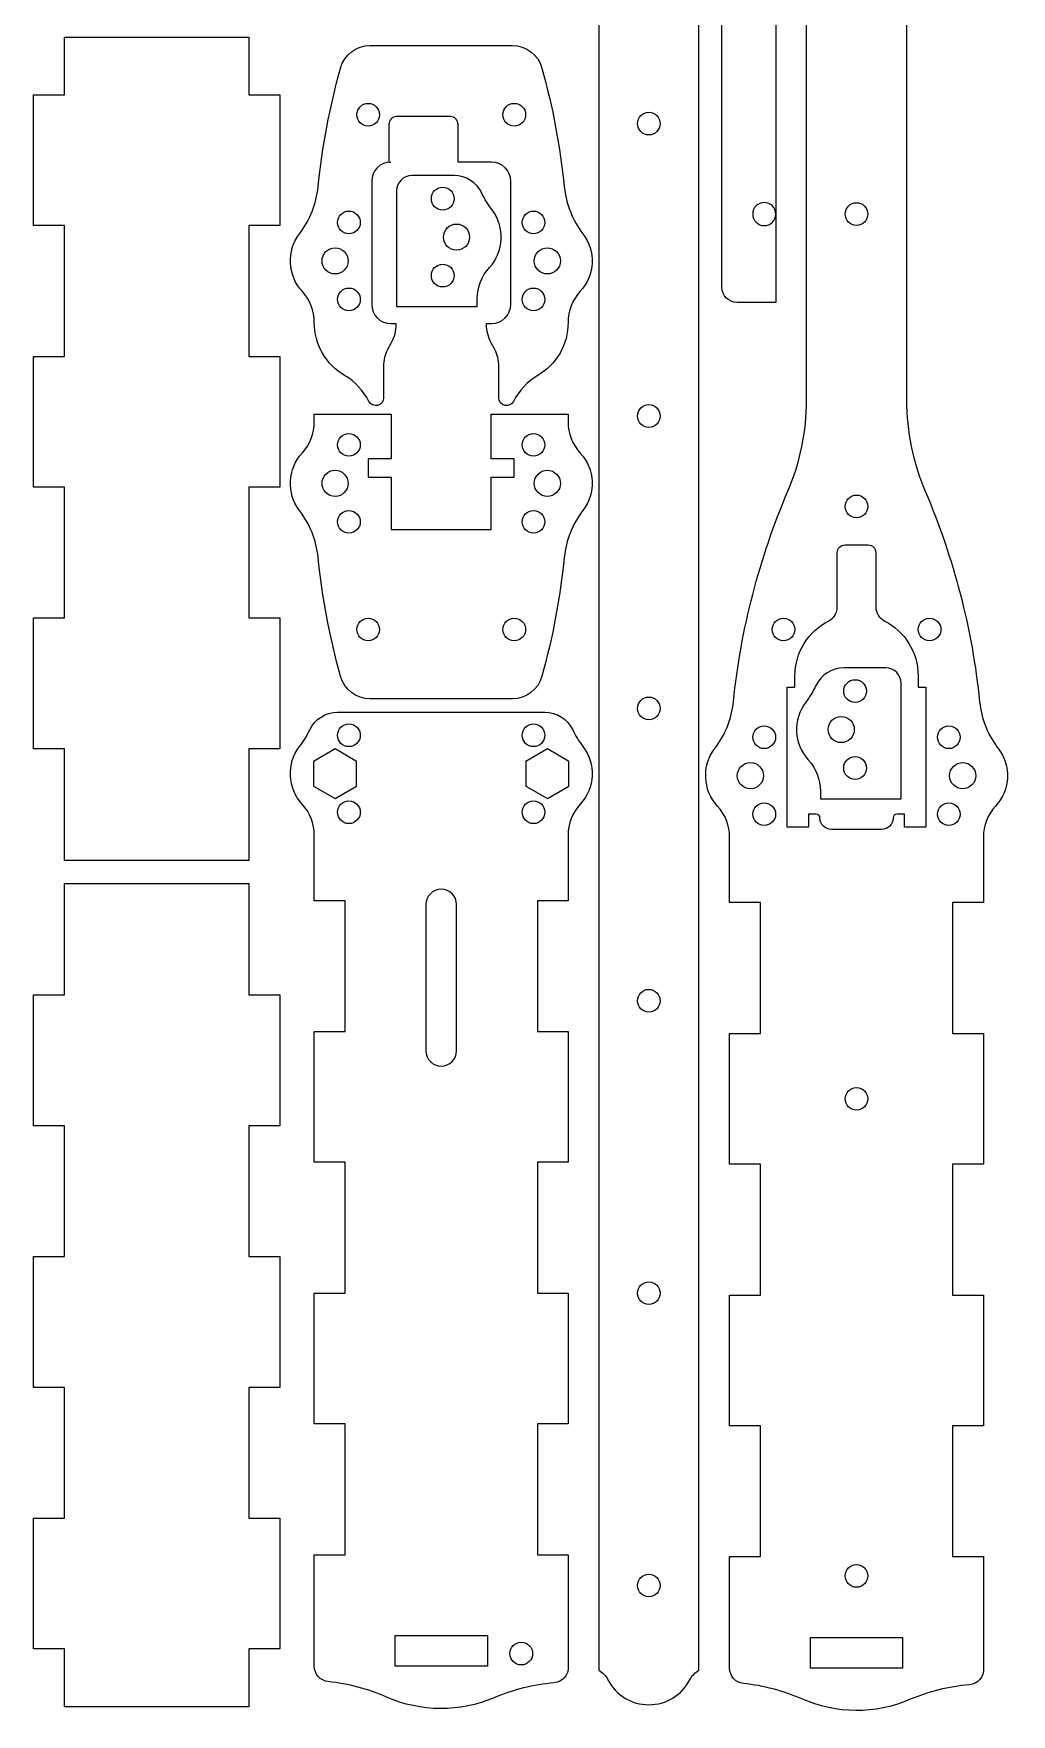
# Model space of a CAD drawing. Header units: millimetres. Extents: x 0 to 128, y -1 to 400.
# Drawn here: x 0.6 to 127.8, y -0.5 to 218 of the extents above; entities that cross this region are included whole.
import ezdxf

# ---------------------------------------------------------------- set-up
doc = ezdxf.new("R2010")
doc.units = ezdxf.units.MM
doc.layers.add('Layer_1', color=7, linetype='CONTINUOUS')

msp = doc.modelspace()

# ---------------------------------------------------------------- linework, layer by layer
at = {"layer": 'Layer_1', "color": 7}
for p, q in [((101.1389, 170.29953), (101.1389, 365.559826)), ((114.1389, 365.559826), (114.1389, 170.29953)), ((74.1389, 230.45013), (74.1389, 5.22483)), ((87.1389, 5.22483), (87.1389, 230.45013)), ((90.1389, 184.99983), (90.1389, 230.99983)), ((90.1389, 184.99983), (90.1389, 230.99983)), ((97.1389, 221.49983), (97.1389, 194.49983)), ((97.1389, 221.49983), (97.1389, 194.49983)), ((4.6389, 209.99983), (4.6389, 217.49983)), ((4.6389, 217.49983), (28.6389, 217.49983)), ((28.6389, 217.49983), (28.6389, 209.99983)), ((44.39526, 216.40813), (62.88254, 216.40813)), ((0.6389, 192.99983), (0.6389, 209.99983)), ((0.6389, 209.99983), (4.6389, 209.99983)), ((28.6389, 209.99983), (32.6389, 209.99983)), ((32.6389, 209.99983), (32.6389, 192.99983)), ((46.8389, 206.15913), (46.8389, 201.25918)), ((54.8389, 207.15913), (47.8389, 207.15913)), ((55.8389, 201.25918), (55.8389, 206.15913)), ((46.8389, 201.25918), (47.0989, 201.25918)), ((59.6389, 201.25918), (55.8389, 201.25918)), ((60.1789, 201.25918), (59.6389, 201.25918)), ((55.30863, 199.49983), (49.82937, 199.49983)), ((44.5989, 198.75918), (44.5989, 182.75813)), ((47.82937, 197.49983), (47.82937, 182.49983)), ((58.92506, 197.20906), (58.92506, 197.20906)), ((62.6789, 182.75813), (62.6789, 198.75918)), ((97.1389, 194.49983), (97.1389, 182.99983)), ((97.1389, 194.49983), (97.1389, 194.49983)), ((97.1389, 194.49983), (97.1389, 194.49983)), ((97.1389, 194.49983), (97.1389, 182.99983)), ((4.6389, 192.99983), (0.6389, 192.99983)), ((4.6389, 175.99983), (4.6389, 192.99983)), ((32.6389, 192.99983), (28.6389, 192.99983)), ((28.6389, 192.99983), (28.6389, 175.99983)), ((58.32937, 182.49983), (58.32937, 183.49983)), ((47.82937, 182.49983), (58.32937, 182.49983)), ((97.1389, 182.99983), (92.1389, 182.99983)), ((92.1389, 182.99983), (92.1389, 182.99983)), ((97.1389, 182.99983), (92.1389, 182.99983)), ((92.1389, 182.99983), (92.1389, 182.99983)), ((47.0989, 180.25813), (47.7389, 180.25813)), ((47.7389, 180.25813), (47.7389, 180.15813)), ((59.5389, 180.15813), (59.5389, 180.25813)), ((59.5389, 180.25813), (60.1789, 180.25813)), ((47.1389, 177.75813), (46.66831, 176.87583)), ((60.60949, 176.87583), (60.1389, 177.75813)), ((0.6389, 158.99983), (0.6389, 175.99983)), ((0.6389, 175.99983), (4.6389, 175.99983)), ((28.6389, 175.99983), (32.6389, 175.99983)), ((32.6389, 175.99983), (32.6389, 158.99983)), ((46.1389, 174.75813), (46.1389, 170.59153)), ((61.1389, 170.59153), (61.1389, 174.75813)), ((37.1389, 167.49983), (37.1389, 168.49983)), ((37.1389, 168.49983), (47.1389, 168.49983)), ((47.1389, 168.49983), (47.1389, 162.69983)), ((60.1389, 162.69983), (60.1389, 168.49983)), ((60.1389, 168.49983), (70.1389, 168.49983)), ((70.1389, 168.49983), (70.1389, 167.49983)), ((47.1389, 162.69983), (44.1389, 162.69983)), ((44.1389, 162.69983), (44.1389, 160.29983)), ((63.1389, 162.69983), (60.1389, 162.69983)), ((63.1389, 160.29983), (63.1389, 162.69983)), ((44.1389, 160.29983), (47.1389, 160.29983)), ((47.1389, 160.29983), (47.1389, 153.49983)), ((60.1389, 153.49983), (60.1389, 160.29983)), ((60.1389, 160.29983), (63.1389, 160.29983)), ((4.6389, 158.99983), (0.6389, 158.99983)), ((4.6389, 141.99983), (4.6389, 158.99983)), ((32.6389, 158.99983), (28.6389, 158.99983)), ((28.6389, 158.99983), (28.6389, 141.99983)), ((47.1389, 153.49983), (60.1389, 153.49983)), ((106.1389, 151.49983), (109.1389, 151.49983)), ((105.1389, 143.43013), (105.1389, 150.49983)), ((110.1389, 150.49983), (110.1389, 143.43013)), ((0.6389, 124.99983), (0.6389, 141.99983)), ((0.6389, 141.99983), (4.6389, 141.99983)), ((28.6389, 141.99983), (32.6389, 141.99983)), ((32.6389, 141.99983), (32.6389, 124.99983)), ((111.44843, 135.49983), (105.96917, 135.49983)), ((99.6389, 132.99983), (99.6389, 134.49983)), ((113.44843, 118.49983), (113.44843, 133.49983)), ((115.6389, 134.49983), (115.6389, 132.99983)), ((62.88254, 131.49983), (44.39526, 131.49983)), ((98.6389, 114.79983), (98.6389, 132.99983)), ((98.6389, 132.99983), (99.6389, 132.99983)), ((102.35274, 133.20906), (102.35274, 133.20906)), ((115.6389, 132.99983), (116.6389, 132.99983)), ((116.6389, 132.99983), (116.6389, 114.79983)), ((40.1596, 129.74983), (67.1182, 129.74983)), ((36.5432, 127.45903), (36.5432, 127.45903)), ((4.6389, 124.99983), (0.6389, 124.99983)), ((4.6389, 110.49983), (4.6389, 124.99983)), ((32.6389, 124.99983), (28.6389, 124.99983)), ((28.6389, 124.99983), (28.6389, 110.49983)), ((39.8389, 124.98303), (37.0389, 123.36643)), ((42.6389, 123.36643), (39.8389, 124.98303)), ((67.4389, 124.98303), (64.6389, 123.36643)), ((70.2389, 123.36643), (67.4389, 124.98303)), ((37.0389, 123.36643), (37.0389, 120.13323)), ((42.6389, 120.13323), (42.6389, 123.36643)), ((64.6389, 123.36643), (64.6389, 120.13323)), ((70.2389, 120.13323), (70.2389, 123.36643)), ((37.0389, 120.13323), (39.8389, 118.51663)), ((39.8389, 118.51663), (42.6389, 120.13323)), ((64.6389, 120.13323), (67.4389, 118.51663)), ((67.4389, 118.51663), (70.2389, 120.13323)), ((102.94843, 119.49983), (102.94843, 118.49983)), ((102.94843, 118.49983), (113.44843, 118.49983)), ((101.3889, 116.49983), (101.3889, 114.79983)), ((102.3889, 116.49983), (101.3889, 116.49983)), ((113.8889, 116.49983), (112.8889, 116.49983)), ((113.8889, 114.79983), (113.8889, 116.49983)), ((37.1389, 105.24983), (37.1389, 113.74983)), ((70.1389, 113.74983), (70.1389, 105.24983)), ((101.3889, 114.79983), (98.6389, 114.79983)), ((110.8889, 114.49983), (104.3889, 114.49983)), ((116.6389, 114.79983), (113.8889, 114.79983)), ((91.1389, 104.99983), (91.1389, 113.49983)), ((124.1389, 113.49983), (124.1389, 104.99983)), ((28.6389, 110.49983), (4.6389, 110.49983)), ((4.6389, 92.99983), (4.6389, 107.49983)), ((4.6389, 107.49983), (28.6389, 107.49983)), ((28.6389, 107.49983), (28.6389, 92.99983)), ((37.3389, 105.24983), (37.1389, 105.24983)), ((40.9389, 105.24983), (37.3389, 105.24983)), ((41.1389, 105.24983), (40.9389, 105.24983)), ((41.1389, 105.04983), (41.1389, 105.24983)), ((41.1389, 88.24983), (41.1389, 105.04983)), ((66.3389, 105.24983), (66.1389, 105.24983)), ((66.1389, 105.24983), (66.1389, 105.04983)), ((66.1389, 105.04983), (66.1389, 88.24983)), ((69.9389, 105.24983), (66.3389, 105.24983)), ((70.1389, 105.24983), (69.9389, 105.24983)), ((91.3389, 104.99983), (91.1389, 104.99983)), ((94.9389, 104.99983), (91.3389, 104.99983)), ((95.1389, 104.99983), (94.9389, 104.99983)), ((95.1389, 104.79983), (95.1389, 104.99983)), ((120.3389, 104.99983), (120.1389, 104.99983)), ((120.1389, 104.99983), (120.1389, 104.79983)), ((123.9389, 104.99983), (120.3389, 104.99983)), ((124.1389, 104.99983), (123.9389, 104.99983)), ((51.6389, 104.74983), (51.6389, 85.74983)), ((55.6389, 85.74983), (55.6389, 104.74983)), ((95.1389, 87.99983), (95.1389, 104.79983)), ((120.1389, 104.79983), (120.1389, 87.99983)), ((0.6389, 75.99983), (0.6389, 92.99983)), ((0.6389, 92.99983), (4.6389, 92.99983)), ((28.6389, 92.99983), (32.6389, 92.99983)), ((32.6389, 92.99983), (32.6389, 75.99983)), ((37.1389, 71.24983), (37.1389, 88.24983)), ((37.1389, 88.24983), (37.3389, 88.24983)), ((37.3389, 88.24983), (40.9389, 88.24983)), ((40.9389, 88.24983), (41.1389, 88.24983)), ((66.1389, 88.24983), (66.3389, 88.24983)), ((66.3389, 88.24983), (69.9389, 88.24983)), ((69.9389, 88.24983), (70.1389, 88.24983)), ((70.1389, 88.24983), (70.1389, 71.24983)), ((91.1389, 70.99983), (91.1389, 87.99983)), ((91.1389, 87.99983), (91.3389, 87.99983)), ((91.3389, 87.99983), (94.9389, 87.99983)), ((94.9389, 87.99983), (95.1389, 87.99983)), ((120.1389, 87.99983), (120.3389, 87.99983)), ((120.3389, 87.99983), (123.9389, 87.99983)), ((123.9389, 87.99983), (124.1389, 87.99983)), ((124.1389, 87.99983), (124.1389, 70.99983)), ((4.6389, 75.99983), (0.6389, 75.99983)), ((4.6389, 58.99983), (4.6389, 75.99983)), ((32.6389, 75.99983), (28.6389, 75.99983)), ((28.6389, 75.99983), (28.6389, 58.99983)), ((37.3389, 71.24983), (37.1389, 71.24983)), ((40.9389, 71.24983), (37.3389, 71.24983)), ((41.1389, 71.24983), (40.9389, 71.24983)), ((41.1389, 71.04983), (41.1389, 71.24983)), ((41.1389, 54.24983), (41.1389, 71.04983)), ((66.3389, 71.24983), (66.1389, 71.24983)), ((66.1389, 71.24983), (66.1389, 71.04983)), ((66.1389, 71.04983), (66.1389, 54.24983)), ((69.9389, 71.24983), (66.3389, 71.24983)), ((70.1389, 71.24983), (69.9389, 71.24983)), ((91.3389, 70.99983), (91.1389, 70.99983)), ((94.9389, 70.99983), (91.3389, 70.99983)), ((95.1389, 70.99983), (94.9389, 70.99983)), ((95.1389, 70.79983), (95.1389, 70.99983)), ((95.1389, 53.99983), (95.1389, 70.79983)), ((120.3389, 70.99983), (120.1389, 70.99983)), ((120.1389, 70.99983), (120.1389, 70.79983)), ((120.1389, 70.79983), (120.1389, 53.99983)), ((123.9389, 70.99983), (120.3389, 70.99983)), ((124.1389, 70.99983), (123.9389, 70.99983)), ((0.6389, 41.99983), (0.6389, 58.99983)), ((0.6389, 58.99983), (4.6389, 58.99983)), ((28.6389, 58.99983), (32.6389, 58.99983)), ((32.6389, 58.99983), (32.6389, 41.99983)), ((37.1389, 37.24983), (37.1389, 54.24983)), ((37.1389, 54.24983), (37.3389, 54.24983)), ((37.3389, 54.24983), (40.9389, 54.24983)), ((40.9389, 54.24983), (41.1389, 54.24983)), ((66.1389, 54.24983), (66.3389, 54.24983)), ((66.3389, 54.24983), (69.9389, 54.24983)), ((69.9389, 54.24983), (70.1389, 54.24983)), ((70.1389, 54.24983), (70.1389, 37.24983)), ((91.1389, 36.99983), (91.1389, 53.99983)), ((91.1389, 53.99983), (91.3389, 53.99983)), ((91.3389, 53.99983), (94.9389, 53.99983)), ((94.9389, 53.99983), (95.1389, 53.99983)), ((120.1389, 53.99983), (120.3389, 53.99983)), ((120.3389, 53.99983), (123.9389, 53.99983)), ((123.9389, 53.99983), (124.1389, 53.99983)), ((124.1389, 53.99983), (124.1389, 36.99983)), ((4.6389, 41.99983), (0.6389, 41.99983)), ((4.6389, 24.99983), (4.6389, 41.99983)), ((32.6389, 41.99983), (28.6389, 41.99983)), ((28.6389, 41.99983), (28.6389, 24.99983)), ((37.3389, 37.24983), (37.1389, 37.24983)), ((40.9389, 37.24983), (37.3389, 37.24983)), ((41.1389, 37.24983), (40.9389, 37.24983)), ((41.1389, 37.04983), (41.1389, 37.24983)), ((66.3389, 37.24983), (66.1389, 37.24983)), ((66.1389, 37.24983), (66.1389, 37.04983)), ((69.9389, 37.24983), (66.3389, 37.24983)), ((70.1389, 37.24983), (69.9389, 37.24983)), ((41.1389, 20.24983), (41.1389, 37.04983)), ((66.1389, 37.04983), (66.1389, 20.24983)), ((91.3389, 36.99983), (91.1389, 36.99983)), ((94.9389, 36.99983), (91.3389, 36.99983)), ((95.1389, 36.99983), (94.9389, 36.99983)), ((95.1389, 36.79983), (95.1389, 36.99983)), ((95.1389, 19.99983), (95.1389, 36.79983)), ((120.3389, 36.99983), (120.1389, 36.99983)), ((120.1389, 36.99983), (120.1389, 36.79983)), ((120.1389, 36.79983), (120.1389, 19.99983)), ((123.9389, 36.99983), (120.3389, 36.99983)), ((124.1389, 36.99983), (123.9389, 36.99983)), ((0.6389, 7.99983), (0.6389, 24.99983)), ((0.6389, 24.99983), (4.6389, 24.99983)), ((28.6389, 24.99983), (32.6389, 24.99983)), ((32.6389, 24.99983), (32.6389, 7.99983)), ((37.1389, 5.74983), (37.1389, 20.24983)), ((37.1389, 20.24983), (37.3389, 20.24983)), ((37.3389, 20.24983), (40.9389, 20.24983)), ((40.9389, 20.24983), (41.1389, 20.24983)), ((66.1389, 20.24983), (66.3389, 20.24983)), ((66.3389, 20.24983), (69.9389, 20.24983)), ((69.9389, 20.24983), (70.1389, 20.24983)), ((70.1389, 20.24983), (70.1389, 5.74983)), ((91.1389, 5.49983), (91.1389, 19.99983)), ((91.1389, 19.99983), (91.3389, 19.99983)), ((91.3389, 19.99983), (94.9389, 19.99983)), ((94.9389, 19.99983), (95.1389, 19.99983)), ((120.1389, 19.99983), (120.3389, 19.99983)), ((120.3389, 19.99983), (123.9389, 19.99983)), ((123.9389, 19.99983), (124.1389, 19.99983)), ((124.1389, 19.99983), (124.1389, 5.49983)), ((47.6389, 5.74983), (47.6389, 9.74983)), ((47.6389, 9.74983), (59.6389, 9.74983)), ((59.6389, 9.74983), (59.6389, 5.74983)), ((101.6389, 5.49983), (101.6389, 9.49983)), ((101.6389, 9.49983), (113.6389, 9.49983)), ((113.6389, 9.49983), (113.6389, 5.49983)), ((4.6389, 7.99983), (0.6389, 7.99983)), ((4.6389, 0.49983), (4.6389, 7.99983)), ((32.6389, 7.99983), (28.6389, 7.99983)), ((28.6389, 7.99983), (28.6389, 0.49983)), ((59.6389, 5.74983), (47.6389, 5.74983)), ((113.6389, 5.49983), (101.6389, 5.49983)), ((28.6389, 0.49983), (4.6389, 0.49983))]:
    msp.add_line(p, q, dxfattribs=at)
for points in [[(40.5399, 213.47403), (41.0191, 215.20763), (42.5966, 216.40813), (44.39526, 216.40813)], [(62.88254, 216.40813), (64.6812, 216.40813), (66.2587, 215.20763), (66.7379, 213.47403)], [(37.6311, 198.01909), (38.1677, 203.24293), (39.1406, 208.41263), (40.5399, 213.47403)], [(66.7379, 213.47403), (68.1372, 208.41263), (69.1101, 203.24293), (69.6467, 198.01909)], [(42.6639, 207.40813), (42.6639, 208.22283), (43.3243, 208.88313), (44.1389, 208.88313)], [(44.1389, 208.88313), (44.95352, 208.88313), (45.6139, 208.22283), (45.6139, 207.40813)], [(61.6639, 207.40813), (61.6639, 208.22283), (62.32428, 208.88313), (63.1389, 208.88313)], [(63.1389, 208.88313), (63.9535, 208.88313), (64.6139, 208.22283), (64.6139, 207.40813)], [(79.1639, 206.24983), (79.1639, 207.06443), (79.82428, 207.72483), (80.6389, 207.72483)], [(80.6389, 207.72483), (81.45352, 207.72483), (82.1139, 207.06443), (82.1139, 206.24983)], [(44.1389, 205.93313), (43.3243, 205.93313), (42.6639, 206.59353), (42.6639, 207.40813)], [(45.6139, 207.40813), (45.6139, 206.59353), (44.95352, 205.93313), (44.1389, 205.93313)], [(47.8389, 207.15913), (47.28662, 207.15913), (46.8389, 206.71143), (46.8389, 206.15913)], [(55.8389, 206.15913), (55.8389, 206.71143), (55.39118, 207.15913), (54.8389, 207.15913)], [(63.1389, 205.93313), (62.32428, 205.93313), (61.6639, 206.59353), (61.6639, 207.40813)], [(64.6139, 207.40813), (64.6139, 206.59353), (63.9535, 205.93313), (63.1389, 205.93313)], [(80.6389, 204.77483), (79.82428, 204.77483), (79.1639, 205.43521), (79.1639, 206.24983)], [(82.1139, 206.24983), (82.1139, 205.43521), (81.45352, 204.77483), (80.6389, 204.77483)], [(47.0989, 201.25918), (45.71819, 201.25918), (44.5989, 200.13989), (44.5989, 198.75918)], [(62.6789, 198.75918), (62.6789, 200.13989), (61.55961, 201.25918), (60.1789, 201.25918)], [(49.82937, 199.49983), (48.7248, 199.49983), (47.82937, 198.6044), (47.82937, 197.49983)], [(58.92506, 197.20906), (58.264, 198.60774), (56.85566, 199.49983), (55.30863, 199.49983)], [(35.2197, 191.94712), (36.5696, 193.70913), (37.4044, 195.81102), (37.6311, 198.01909)], [(52.35437, 196.49983), (52.35437, 197.31445), (53.01475, 197.97483), (53.82937, 197.97483)], [(53.82937, 197.97483), (54.64399, 197.97483), (55.30437, 197.31445), (55.30437, 196.49983)], [(60.2486, 195.03877), (59.73182, 195.7133), (59.28815, 196.44081), (58.92506, 197.20906)], [(69.6467, 198.01909), (69.8734, 195.81102), (70.7082, 193.70913), (72.0581, 191.94712)], [(40.1639, 193.40818), (40.1639, 194.2228), (40.8243, 194.88318), (41.6389, 194.88318)], [(41.6389, 194.88318), (42.4535, 194.88318), (43.1139, 194.2228), (43.1139, 193.40818)], [(53.82937, 195.02483), (53.01475, 195.02483), (52.35437, 195.68521), (52.35437, 196.49983)], [(55.30437, 196.49983), (55.30437, 195.68521), (54.64399, 195.02483), (53.82937, 195.02483)], [(59.91278, 187.56107), (61.8257, 189.64138), (61.96735, 192.79536), (60.2486, 195.03877)], [(64.1639, 193.40818), (64.1639, 194.2228), (64.8243, 194.88318), (65.6389, 194.88318)], [(65.6389, 194.88318), (66.4535, 194.88318), (67.1139, 194.2228), (67.1139, 193.40818)], [(95.6389, 195.99983), (94.81047, 195.99983), (94.1389, 195.32823), (94.1389, 194.49983)], [(95.6389, 195.99983), (94.81047, 195.99983), (94.1389, 195.32823), (94.1389, 194.49983)], [(94.1389, 194.49983), (94.1389, 193.67143), (94.81047, 192.99983), (95.6389, 192.99983)], [(94.1389, 194.49983), (94.1389, 193.67143), (94.81047, 192.99983), (95.6389, 192.99983)], [(97.1389, 194.49983), (97.1389, 195.32823), (96.46733, 195.99983), (95.6389, 195.99983)], [(97.1389, 194.49983), (97.1389, 195.32823), (96.46733, 195.99983), (95.6389, 195.99983)], [(95.6389, 192.99983), (96.46733, 192.99983), (97.1389, 193.67143), (97.1389, 194.49983)], [(95.6389, 192.99983), (96.46733, 192.99983), (97.1389, 193.67143), (97.1389, 194.49983)], [(106.1639, 194.49983), (106.1639, 195.31445), (106.82428, 195.97483), (107.6389, 195.97483)], [(107.6389, 193.02483), (106.82428, 193.02483), (106.1639, 193.68521), (106.1639, 194.49983)], [(107.6389, 195.97483), (108.45352, 195.97483), (109.1139, 195.31445), (109.1139, 194.49983)], [(109.1139, 194.49983), (109.1139, 193.68521), (108.45352, 193.02483), (107.6389, 193.02483)], [(41.6389, 191.93318), (40.8243, 191.93318), (40.1639, 192.59356), (40.1639, 193.40818)], [(43.1139, 193.40818), (43.1139, 192.59356), (42.4535, 191.93318), (41.6389, 191.93318)], [(53.92937, 191.49983), (53.92937, 192.43871), (54.69049, 193.19983), (55.62937, 193.19983)], [(55.62937, 193.19983), (56.56826, 193.19983), (57.32937, 192.43871), (57.32937, 191.49983)], [(65.6389, 191.93318), (64.8243, 191.93318), (64.1639, 192.59356), (64.1639, 193.40818)], [(67.1139, 193.40818), (67.1139, 192.59356), (66.4535, 191.93318), (65.6389, 191.93318)], [(35.5555, 184.46942), (33.6426, 186.54973), (33.5009, 189.70371), (35.2197, 191.94712)], [(38.1389, 188.40818), (38.1389, 189.34706), (38.9, 190.10818), (39.8389, 190.10818)], [(39.8389, 190.10818), (40.7778, 190.10818), (41.5389, 189.34706), (41.5389, 188.40818)], [(55.62937, 189.79983), (54.69049, 189.79983), (53.92937, 190.56095), (53.92937, 191.49983)], [(57.32937, 191.49983), (57.32937, 190.56095), (56.56826, 189.79983), (55.62937, 189.79983)], [(65.7389, 188.40818), (65.7389, 189.34706), (66.5, 190.10818), (67.4389, 190.10818)], [(67.4389, 190.10818), (68.3778, 190.10818), (69.1389, 189.34706), (69.1389, 188.40818)], [(72.0581, 191.94712), (73.7769, 189.70371), (73.6352, 186.54973), (71.7223, 184.46942)], [(39.8389, 186.70818), (38.9, 186.70818), (38.1389, 187.4693), (38.1389, 188.40818)], [(41.5389, 188.40818), (41.5389, 187.4693), (40.7778, 186.70818), (39.8389, 186.70818)], [(52.35437, 186.49983), (52.35437, 187.31445), (53.01475, 187.97483), (53.82937, 187.97483)], [(53.82937, 187.97483), (54.64399, 187.97483), (55.30437, 187.31445), (55.30437, 186.49983)], [(67.4389, 186.70818), (66.5, 186.70818), (65.7389, 187.4693), (65.7389, 188.40818)], [(69.1389, 188.40818), (69.1389, 187.4693), (68.3778, 186.70818), (67.4389, 186.70818)], [(53.82937, 185.02483), (53.01475, 185.02483), (52.35437, 185.68521), (52.35437, 186.49983)], [(55.30437, 186.49983), (55.30437, 185.68521), (54.64399, 185.02483), (53.82937, 185.02483)], [(58.32937, 183.49983), (58.32937, 185.00421), (58.8945, 186.4537), (59.91278, 187.56107)], [(37.1389, 180.40813), (37.1389, 181.91253), (36.5738, 183.36205), (35.5555, 184.46942)], [(40.1639, 183.40818), (40.1639, 184.2228), (40.8243, 184.88318), (41.6389, 184.88318)], [(41.6389, 184.88318), (42.4535, 184.88318), (43.1139, 184.2228), (43.1139, 183.40818)], [(64.1639, 183.40818), (64.1639, 184.2228), (64.8243, 184.88318), (65.6389, 184.88318)], [(65.6389, 184.88318), (66.4535, 184.88318), (67.1139, 184.2228), (67.1139, 183.40818)], [(71.7223, 184.46942), (70.704, 183.36205), (70.1389, 181.91253), (70.1389, 180.40813)], [(92.1389, 182.99983), (91.03433, 182.99983), (90.1389, 183.89523), (90.1389, 184.99983)], [(92.1389, 182.99983), (91.03433, 182.99983), (90.1389, 183.89523), (90.1389, 184.99983)], [(41.6389, 181.93313), (40.8243, 181.93313), (40.1639, 182.59353), (40.1639, 183.40818)], [(43.1139, 183.40818), (43.1139, 182.59353), (42.4535, 181.93313), (41.6389, 181.93313)], [(44.5989, 182.75813), (44.5989, 181.37743), (45.71819, 180.25813), (47.0989, 180.25813)], [(60.1789, 180.25813), (61.55961, 180.25813), (62.6789, 181.37743), (62.6789, 182.75813)], [(65.6389, 181.93313), (64.8243, 181.93313), (64.1639, 182.59353), (64.1639, 183.40818)], [(67.1139, 183.40818), (67.1139, 182.59353), (66.4535, 181.93313), (65.6389, 181.93313)], [(41.0774, 173.51583), (38.6369, 174.95403), (37.1389, 177.57553), (37.1389, 180.40813)], [(47.7389, 180.15813), (47.7389, 179.32103), (47.53284, 178.49683), (47.1389, 177.75813)], [(60.1389, 177.75813), (59.74496, 178.49683), (59.5389, 179.32103), (59.5389, 180.15813)], [(70.1389, 180.40813), (70.1389, 177.57553), (68.6409, 174.95403), (66.2004, 173.51583)], [(46.66831, 176.87583), (46.32072, 176.22413), (46.1389, 175.49683), (46.1389, 174.75813)], [(61.1389, 174.75813), (61.1389, 175.49683), (60.95708, 176.22413), (60.60949, 176.87583)], [(44.24701, 170.13923), (43.5345, 171.54433), (42.4346, 172.71603), (41.0774, 173.51583)], [(66.2004, 173.51583), (64.8432, 172.71603), (63.7433, 171.54433), (63.03079, 170.13923)], [(46.1389, 170.59153), (46.1389, 170.12873), (45.82144, 169.72643), (45.3714, 169.61893)], [(61.9064, 169.61893), (61.45636, 169.72643), (61.1389, 170.12873), (61.1389, 170.59153)], [(45.3714, 169.61893), (44.92135, 169.51133), (44.45627, 169.72653), (44.24701, 170.13923)], [(63.03079, 170.13923), (62.82153, 169.72653), (62.35645, 169.51133), (61.9064, 169.61893)], [(79.1639, 168.24983), (79.1639, 169.06443), (79.82428, 169.72483), (80.6389, 169.72483)], [(80.6389, 166.77483), (79.82428, 166.77483), (79.1639, 167.43523), (79.1639, 168.24983)], [(80.6389, 169.72483), (81.45352, 169.72483), (82.1139, 169.06443), (82.1139, 168.24983)], [(82.1139, 168.24983), (82.1139, 167.43523), (81.45352, 166.77483), (80.6389, 166.77483)], [(98.72092, 158.49983), (100.31633, 162.22913), (101.1389, 166.24323), (101.1389, 170.29953)], [(114.1389, 170.29953), (114.1389, 166.24323), (114.96147, 162.22913), (116.55688, 158.49983)], [(35.5555, 163.43863), (36.5738, 164.54593), (37.1389, 165.99543), (37.1389, 167.49983)], [(70.1389, 167.49983), (70.1389, 165.99543), (70.704, 164.54593), (71.7223, 163.43863)], [(40.1639, 164.49983), (40.1639, 165.31443), (40.8243, 165.97483), (41.6389, 165.97483)], [(41.6389, 163.02483), (40.8243, 163.02483), (40.1639, 163.68523), (40.1639, 164.49983)], [(41.6389, 165.97483), (42.4535, 165.97483), (43.1139, 165.31443), (43.1139, 164.49983)], [(43.1139, 164.49983), (43.1139, 163.68523), (42.4535, 163.02483), (41.6389, 163.02483)], [(64.1639, 164.49983), (64.1639, 165.31443), (64.8243, 165.97483), (65.6389, 165.97483)], [(65.6389, 163.02483), (64.8243, 163.02483), (64.1639, 163.68523), (64.1639, 164.49983)], [(65.6389, 165.97483), (66.4535, 165.97483), (67.1139, 165.31443), (67.1139, 164.49983)], [(67.1139, 164.49983), (67.1139, 163.68523), (66.4535, 163.02483), (65.6389, 163.02483)], [(35.2197, 155.96089), (33.5009, 158.2043), (33.6426, 161.35833), (35.5555, 163.43863)], [(71.7223, 163.43863), (73.6352, 161.35833), (73.7769, 158.2043), (72.0581, 155.96089)], [(38.1389, 159.49983), (38.1389, 160.43873), (38.9, 161.19983), (39.8389, 161.19983)], [(39.8389, 157.79983), (38.9, 157.79983), (38.1389, 158.56095), (38.1389, 159.49983)], [(39.8389, 161.19983), (40.7778, 161.19983), (41.5389, 160.43873), (41.5389, 159.49983)], [(41.5389, 159.49983), (41.5389, 158.56095), (40.7778, 157.79983), (39.8389, 157.79983)], [(65.7389, 159.49983), (65.7389, 160.43873), (66.5, 161.19983), (67.4389, 161.19983)], [(67.4389, 157.79983), (66.5, 157.79983), (65.7389, 158.56095), (65.7389, 159.49983)], [(67.4389, 161.19983), (68.3778, 161.19983), (69.1389, 160.43873), (69.1389, 159.49983)], [(69.1389, 159.49983), (69.1389, 158.56095), (68.3778, 157.79983), (67.4389, 157.79983)], [(91.6311, 131.11073), (92.6002, 140.54563), (94.9904, 149.77973), (98.72092, 158.49983)], [(106.1639, 156.49983), (106.1639, 157.31443), (106.82428, 157.97483), (107.6389, 157.97483)], [(107.6389, 157.97483), (108.45352, 157.97483), (109.1139, 157.31443), (109.1139, 156.49983)], [(116.55688, 158.49983), (120.2874, 149.77973), (122.6776, 140.54563), (123.6467, 131.11073)], [(37.6311, 149.88892), (37.4044, 152.09698), (36.5696, 154.19888), (35.2197, 155.96089)], [(40.1639, 154.49983), (40.1639, 155.31445), (40.8243, 155.97483), (41.6389, 155.97483)], [(41.6389, 155.97483), (42.4535, 155.97483), (43.1139, 155.31445), (43.1139, 154.49983)], [(64.1639, 154.49983), (64.1639, 155.31445), (64.8243, 155.97483), (65.6389, 155.97483)], [(65.6389, 155.97483), (66.4535, 155.97483), (67.1139, 155.31445), (67.1139, 154.49983)], [(72.0581, 155.96089), (70.7082, 154.19888), (69.8734, 152.09698), (69.6467, 149.88892)], [(107.6389, 155.02483), (106.82428, 155.02483), (106.1639, 155.68523), (106.1639, 156.49983)], [(109.1139, 156.49983), (109.1139, 155.68523), (108.45352, 155.02483), (107.6389, 155.02483)], [(41.6389, 153.02483), (40.8243, 153.02483), (40.1639, 153.68521), (40.1639, 154.49983)], [(43.1139, 154.49983), (43.1139, 153.68521), (42.4535, 153.02483), (41.6389, 153.02483)], [(65.6389, 153.02483), (64.8243, 153.02483), (64.1639, 153.68521), (64.1639, 154.49983)], [(67.1139, 154.49983), (67.1139, 153.68521), (66.4535, 153.02483), (65.6389, 153.02483)], [(105.1389, 150.49983), (105.1389, 151.05213), (105.58662, 151.49983), (106.1389, 151.49983)], [(109.1389, 151.49983), (109.69118, 151.49983), (110.1389, 151.05213), (110.1389, 150.49983)], [(40.5399, 134.43403), (39.1406, 139.49543), (38.1677, 144.66512), (37.6311, 149.88892)], [(69.6467, 149.88892), (69.1101, 144.66512), (68.1372, 139.49543), (66.7379, 134.43403)], [(104.0389, 141.64403), (104.7134, 141.98393), (105.1389, 142.67483), (105.1389, 143.43013)], [(110.1389, 143.43013), (110.1389, 142.67483), (110.5644, 141.98393), (111.2389, 141.64403)], [(42.6639, 140.49983), (42.6639, 141.31445), (43.3243, 141.97483), (44.1389, 141.97483)], [(44.1389, 139.02483), (43.3243, 139.02483), (42.6639, 139.68523), (42.6639, 140.49983)], [(44.1389, 141.97483), (44.95352, 141.97483), (45.6139, 141.31445), (45.6139, 140.49983)], [(45.6139, 140.49983), (45.6139, 139.68523), (44.95352, 139.02483), (44.1389, 139.02483)], [(61.6639, 140.49983), (61.6639, 141.31445), (62.32428, 141.97483), (63.1389, 141.97483)], [(63.1389, 139.02483), (62.32428, 139.02483), (61.6639, 139.68523), (61.6639, 140.49983)], [(63.1389, 141.97483), (63.9535, 141.97483), (64.6139, 141.31445), (64.6139, 140.49983)], [(64.6139, 140.49983), (64.6139, 139.68523), (63.9535, 139.02483), (63.1389, 139.02483)], [(96.6639, 140.49983), (96.6639, 141.31443), (97.3243, 141.97483), (98.1389, 141.97483)], [(98.1389, 139.02483), (97.3243, 139.02483), (96.6639, 139.68523), (96.6639, 140.49983)], [(98.1389, 141.97483), (98.95352, 141.97483), (99.6139, 141.31443), (99.6139, 140.49983)], [(99.6139, 140.49983), (99.6139, 139.68523), (98.95352, 139.02483), (98.1389, 139.02483)], [(99.6389, 134.49983), (99.6389, 137.52103), (101.34089, 140.28453), (104.0389, 141.64403)], [(111.2389, 141.64403), (113.93691, 140.28453), (115.6389, 137.52103), (115.6389, 134.49983)], [(115.6639, 140.49983), (115.6639, 141.31443), (116.32428, 141.97483), (117.1389, 141.97483)], [(117.1389, 139.02483), (116.32428, 139.02483), (115.6639, 139.68523), (115.6639, 140.49983)], [(117.1389, 141.97483), (117.9535, 141.97483), (118.6139, 141.31443), (118.6139, 140.49983)], [(118.6139, 140.49983), (118.6139, 139.68523), (117.9535, 139.02483), (117.1389, 139.02483)], [(105.96917, 135.49983), (104.42214, 135.49983), (103.0138, 134.60774), (102.35274, 133.20906)], [(113.44843, 133.49983), (113.44843, 134.6044), (112.553, 135.49983), (111.44843, 135.49983)], [(44.39526, 131.49983), (42.5966, 131.49983), (41.0191, 132.70033), (40.5399, 134.43403)], [(66.7379, 134.43403), (66.2587, 132.70033), (64.6812, 131.49983), (62.88254, 131.49983)], [(105.97343, 132.49983), (105.97343, 133.31445), (106.63381, 133.97483), (107.44843, 133.97483)], [(107.44843, 133.97483), (108.26305, 133.97483), (108.92343, 133.31445), (108.92343, 132.49983)], [(79.1639, 130.24983), (79.1639, 131.06443), (79.82428, 131.72483), (80.6389, 131.72483)], [(80.6389, 131.72483), (81.45352, 131.72483), (82.1139, 131.06443), (82.1139, 130.24983)], [(89.2197, 125.03873), (90.5696, 126.80073), (91.4044, 128.90263), (91.6311, 131.11073)], [(102.35274, 133.20906), (101.98965, 132.44081), (101.54598, 131.7133), (101.0292, 131.03877)], [(107.44843, 131.02483), (106.63381, 131.02483), (105.97343, 131.68521), (105.97343, 132.49983)], [(108.92343, 132.49983), (108.92343, 131.68521), (108.26305, 131.02483), (107.44843, 131.02483)], [(123.6467, 131.11073), (123.8734, 128.90263), (124.7082, 126.80073), (126.0581, 125.03873)], [(36.5432, 127.45903), (37.2043, 128.85773), (38.6126, 129.74983), (40.1596, 129.74983)], [(67.1182, 129.74983), (68.6652, 129.74983), (70.0735, 128.85773), (70.7346, 127.45903)], [(80.6389, 128.77483), (79.82428, 128.77483), (79.1639, 129.43523), (79.1639, 130.24983)], [(82.1139, 130.24983), (82.1139, 129.43523), (81.45352, 128.77483), (80.6389, 128.77483)], [(101.0292, 131.03877), (99.31045, 128.79536), (99.4521, 125.64138), (101.36502, 123.56107)], [(103.94843, 127.49983), (103.94843, 128.43871), (104.70954, 129.19983), (105.64843, 129.19983)], [(105.64843, 129.19983), (106.58731, 129.19983), (107.34843, 128.43871), (107.34843, 127.49983)], [(35.2197, 125.28873), (35.7365, 125.96333), (36.1801, 126.69083), (36.5432, 127.45903)], [(40.1639, 126.74983), (40.1639, 127.56443), (40.8243, 128.22483), (41.6389, 128.22483)], [(41.6389, 125.27483), (40.8243, 125.27483), (40.1639, 125.93523), (40.1639, 126.74983)], [(41.6389, 128.22483), (42.4535, 128.22483), (43.1139, 127.56443), (43.1139, 126.74983)], [(43.1139, 126.74983), (43.1139, 125.93523), (42.4535, 125.27483), (41.6389, 125.27483)], [(64.1639, 126.74983), (64.1639, 127.56443), (64.8243, 128.22483), (65.6389, 128.22483)], [(65.6389, 125.27483), (64.8243, 125.27483), (64.1639, 125.93523), (64.1639, 126.74983)], [(65.6389, 128.22483), (66.4535, 128.22483), (67.1139, 127.56443), (67.1139, 126.74983)], [(67.1139, 126.74983), (67.1139, 125.93523), (66.4535, 125.27483), (65.6389, 125.27483)], [(70.7346, 127.45903), (71.0977, 126.69083), (71.5413, 125.96333), (72.0581, 125.28873)], [(94.1639, 126.49983), (94.1639, 127.31443), (94.8243, 127.97483), (95.6389, 127.97483)], [(95.6389, 127.97483), (96.4535, 127.97483), (97.1139, 127.31443), (97.1139, 126.49983)], [(105.64843, 125.79983), (104.70954, 125.79983), (103.94843, 126.56095), (103.94843, 127.49983)], [(107.34843, 127.49983), (107.34843, 126.56095), (106.58731, 125.79983), (105.64843, 125.79983)], [(118.1639, 126.49983), (118.1639, 127.31443), (118.8243, 127.97483), (119.6389, 127.97483)], [(119.6389, 127.97483), (120.4535, 127.97483), (121.1139, 127.31443), (121.1139, 126.49983)], [(35.5555, 117.81103), (33.6426, 119.89133), (33.5009, 123.04533), (35.2197, 125.28873)], [(72.0581, 125.28873), (73.7769, 123.04533), (73.6352, 119.89133), (71.7223, 117.81103)], [(89.5555, 117.56103), (87.6426, 119.64133), (87.5009, 122.79533), (89.2197, 125.03873)], [(95.6389, 125.02483), (94.8243, 125.02483), (94.1639, 125.68523), (94.1639, 126.49983)], [(97.1139, 126.49983), (97.1139, 125.68523), (96.4535, 125.02483), (95.6389, 125.02483)], [(119.6389, 125.02483), (118.8243, 125.02483), (118.1639, 125.68523), (118.1639, 126.49983)], [(121.1139, 126.49983), (121.1139, 125.68523), (120.4535, 125.02483), (119.6389, 125.02483)], [(126.0581, 125.03873), (127.7769, 122.79533), (127.6352, 119.64133), (125.7223, 117.56103)], [(92.1389, 121.49983), (92.1389, 122.43873), (92.9, 123.19983), (93.8389, 123.19983)], [(93.8389, 123.19983), (94.7778, 123.19983), (95.5389, 122.43873), (95.5389, 121.49983)], [(101.36502, 123.56107), (102.3833, 122.4537), (102.94843, 121.00421), (102.94843, 119.49983)], [(105.97343, 122.49983), (105.97343, 123.31445), (106.63381, 123.97483), (107.44843, 123.97483)], [(107.44843, 121.02483), (106.63381, 121.02483), (105.97343, 121.68521), (105.97343, 122.49983)], [(107.44843, 123.97483), (108.26305, 123.97483), (108.92343, 123.31445), (108.92343, 122.49983)], [(108.92343, 122.49983), (108.92343, 121.68521), (108.26305, 121.02483), (107.44843, 121.02483)], [(119.7389, 121.49983), (119.7389, 122.43873), (120.5, 123.19983), (121.4389, 123.19983)], [(121.4389, 123.19983), (122.3778, 123.19983), (123.1389, 122.43873), (123.1389, 121.49983)], [(93.8389, 119.79983), (92.9, 119.79983), (92.1389, 120.56093), (92.1389, 121.49983)], [(95.5389, 121.49983), (95.5389, 120.56093), (94.7778, 119.79983), (93.8389, 119.79983)], [(121.4389, 119.79983), (120.5, 119.79983), (119.7389, 120.56093), (119.7389, 121.49983)], [(123.1389, 121.49983), (123.1389, 120.56093), (122.3778, 119.79983), (121.4389, 119.79983)], [(40.1639, 116.74983), (40.1639, 117.56443), (40.8243, 118.22483), (41.6389, 118.22483)], [(41.6389, 118.22483), (42.4535, 118.22483), (43.1139, 117.56443), (43.1139, 116.74983)], [(64.1639, 116.74983), (64.1639, 117.56443), (64.8243, 118.22483), (65.6389, 118.22483)], [(65.6389, 118.22483), (66.4535, 118.22483), (67.1139, 117.56443), (67.1139, 116.74983)], [(94.1639, 116.49983), (94.1639, 117.31443), (94.8243, 117.97483), (95.6389, 117.97483)], [(95.6389, 117.97483), (96.4535, 117.97483), (97.1139, 117.31443), (97.1139, 116.49983)], [(118.1639, 116.49983), (118.1639, 117.31443), (118.8243, 117.97483), (119.6389, 117.97483)], [(119.6389, 117.97483), (120.4535, 117.97483), (121.1139, 117.31443), (121.1139, 116.49983)], [(37.1389, 113.74983), (37.1389, 115.25423), (36.5738, 116.70373), (35.5555, 117.81103)], [(41.6389, 115.27483), (40.8243, 115.27483), (40.1639, 115.93523), (40.1639, 116.74983)], [(43.1139, 116.74983), (43.1139, 115.93523), (42.4535, 115.27483), (41.6389, 115.27483)], [(65.6389, 115.27483), (64.8243, 115.27483), (64.1639, 115.93523), (64.1639, 116.74983)], [(67.1139, 116.74983), (67.1139, 115.93523), (66.4535, 115.27483), (65.6389, 115.27483)], [(71.7223, 117.81103), (70.704, 116.70373), (70.1389, 115.25423), (70.1389, 113.74983)], [(91.1389, 113.49983), (91.1389, 115.00423), (90.5738, 116.45373), (89.5555, 117.56103)], [(95.6389, 115.02483), (94.8243, 115.02483), (94.1639, 115.68523), (94.1639, 116.49983)], [(97.1139, 116.49983), (97.1139, 115.68523), (96.4535, 115.02483), (95.6389, 115.02483)], [(102.8889, 115.99983), (102.8889, 116.27593), (102.66504, 116.49983), (102.3889, 116.49983)], [(104.3889, 114.49983), (103.56047, 114.49983), (102.8889, 115.17143), (102.8889, 115.99983)], [(112.3889, 115.99983), (112.3889, 115.17143), (111.71733, 114.49983), (110.8889, 114.49983)], [(112.8889, 116.49983), (112.61276, 116.49983), (112.3889, 116.27593), (112.3889, 115.99983)], [(119.6389, 115.02483), (118.8243, 115.02483), (118.1639, 115.68523), (118.1639, 116.49983)], [(121.1139, 116.49983), (121.1139, 115.68523), (120.4535, 115.02483), (119.6389, 115.02483)], [(125.7223, 117.56103), (124.704, 116.45373), (124.1389, 115.00423), (124.1389, 113.49983)], [(53.6389, 106.74983), (52.53433, 106.74983), (51.6389, 105.85443), (51.6389, 104.74983)], [(55.6389, 104.74983), (55.6389, 105.85443), (54.74347, 106.74983), (53.6389, 106.74983)], [(79.1639, 92.24983), (79.1639, 93.06483), (79.82428, 93.72483), (80.6389, 93.72483)], [(80.6389, 90.77483), (79.82428, 90.77483), (79.1639, 91.43483), (79.1639, 92.24983)], [(80.6389, 93.72483), (81.45352, 93.72483), (82.1139, 93.06483), (82.1139, 92.24983)], [(82.1139, 92.24983), (82.1139, 91.43483), (81.45352, 90.77483), (80.6389, 90.77483)], [(51.6389, 85.74983), (51.6389, 84.64523), (52.53433, 83.74983), (53.6389, 83.74983)], [(53.6389, 83.74983), (54.74347, 83.74983), (55.6389, 84.64523), (55.6389, 85.74983)], [(106.1639, 79.49983), (106.1639, 80.31483), (106.82428, 80.97483), (107.6389, 80.97483)], [(107.6389, 80.97483), (108.45352, 80.97483), (109.1139, 80.31483), (109.1139, 79.49983)], [(107.6389, 78.02483), (106.82428, 78.02483), (106.1639, 78.68483), (106.1639, 79.49983)], [(109.1139, 79.49983), (109.1139, 78.68483), (108.45352, 78.02483), (107.6389, 78.02483)], [(79.1639, 54.24983), (79.1639, 55.06483), (79.82428, 55.72483), (80.6389, 55.72483)], [(80.6389, 55.72483), (81.45352, 55.72483), (82.1139, 55.06483), (82.1139, 54.24983)], [(80.6389, 52.77483), (79.82428, 52.77483), (79.1639, 53.43483), (79.1639, 54.24983)], [(82.1139, 54.24983), (82.1139, 53.43483), (81.45352, 52.77483), (80.6389, 52.77483)], [(79.1639, 16.24983), (79.1639, 17.06483), (79.82428, 17.72483), (80.6389, 17.72483)], [(80.6389, 17.72483), (81.45352, 17.72483), (82.1139, 17.06483), (82.1139, 16.24983)], [(106.1639, 17.49983), (106.1639, 18.31483), (106.82428, 18.97483), (107.6389, 18.97483)], [(107.6389, 16.02483), (106.82428, 16.02483), (106.1639, 16.68483), (106.1639, 17.49983)], [(107.6389, 18.97483), (108.45352, 18.97483), (109.1139, 18.31483), (109.1139, 17.49983)], [(109.1139, 17.49983), (109.1139, 16.68483), (108.45352, 16.02483), (107.6389, 16.02483)], [(80.6389, 14.77483), (79.82428, 14.77483), (79.1639, 15.43483), (79.1639, 16.24983)], [(82.1139, 16.24983), (82.1139, 15.43483), (81.45352, 14.77483), (80.6389, 14.77483)], [(62.57414, 7.40111), (62.57414, 8.21611), (63.23452, 8.87611), (64.04914, 8.87611)], [(64.04914, 8.87611), (64.86376, 8.87611), (65.52414, 8.21611), (65.52414, 7.40111)], [(64.04914, 5.92611), (63.23452, 5.92611), (62.57414, 6.58611), (62.57414, 7.40111)], [(65.52414, 7.40111), (65.52414, 6.58611), (64.86376, 5.92611), (64.04914, 5.92611)], [(38.938, 3.75993), (37.9164, 3.86303), (37.1389, 4.72303), (37.1389, 5.74983)], [(70.1389, 5.74983), (70.2299, 4.64903), (69.4112, 3.68293), (68.3104, 3.59193)], [(74.1389, 5.22483), (74.63707, 4.93683), (75.04204, 4.51283), (75.30557, 4.00083)], [(85.97223, 4.00083), (86.23576, 4.51283), (86.64073, 4.93683), (87.1389, 5.22483)], [(92.938, 3.50983), (91.9164, 3.61283), (91.1389, 4.47283), (91.1389, 5.49983)], [(124.1389, 5.49983), (124.2299, 4.39883), (123.4112, 3.43283), (122.3104, 3.34183)], [(46.53955, 1.74983), (44.12759, 2.81663), (41.562, 3.49503), (38.938, 3.75993)], [(68.3104, 3.59193), (65.6333, 3.37073), (63.0094, 2.71953), (60.53955, 1.66333)], [(75.30557, 4.00083), (76.33461, 2.00483), (78.39269, 0.74983), (80.6389, 0.74983)], [(80.6389, 0.74983), (82.88511, 0.74983), (84.94319, 2.00483), (85.97223, 4.00083)], [(100.53955, 1.49983), (98.12759, 2.56683), (95.562, 3.24483), (92.938, 3.50983)], [(122.3104, 3.34183), (119.6333, 3.12083), (117.0094, 2.46983), (114.53955, 1.41383)], [(60.53955, 1.66333), (56.0629, -0.25097), (50.99221, -0.21967), (46.53955, 1.74983)], [(114.53955, 1.41383), (110.0629, -0.50117), (104.99221, -0.46917), (100.53955, 1.49983)]]:
    msp.add_open_spline(points, degree=3, dxfattribs=at)

doc.saveas('drawing.dxf')
